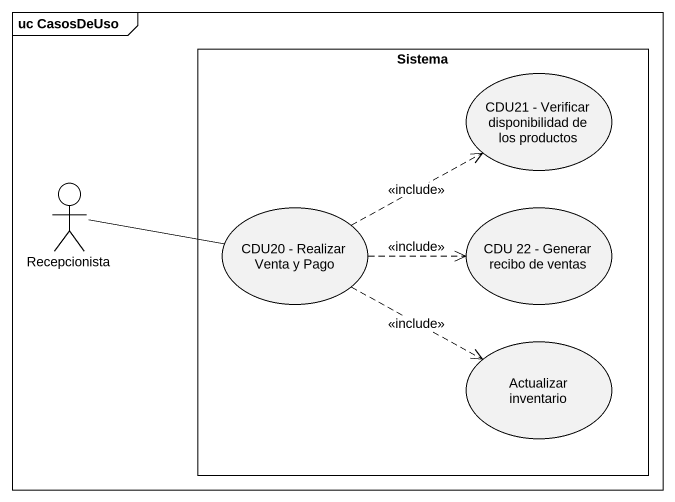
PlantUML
@startuml
mainframe uc CasosDeUso
rectangle Sistema {
  usecase "CDU21 - Verificar disponibilidad de los productos" as CDU21_Verificar
  usecase "CDU20 - Realizar Venta y Pago" as CDU20_Realizar_Venta_y_Pago
  usecase "CDU 22 - Generar recibo de ventas" as CDU_22_Generar_recibo_de
  usecase "Actualizar inventario" as Actualizar_inventario
}
actor Recepcionista
Recepcionista -right- CDU20_Realizar_Venta_y_Pago
CDU20_Realizar_Venta_y_Pago .right.> CDU21_Verificar : <<include>>
CDU20_Realizar_Venta_y_Pago .right.> CDU_22_Generar_recibo_de : <<include>>
CDU20_Realizar_Venta_y_Pago .right.> Actualizar_inventario : <<include>>
@enduml
